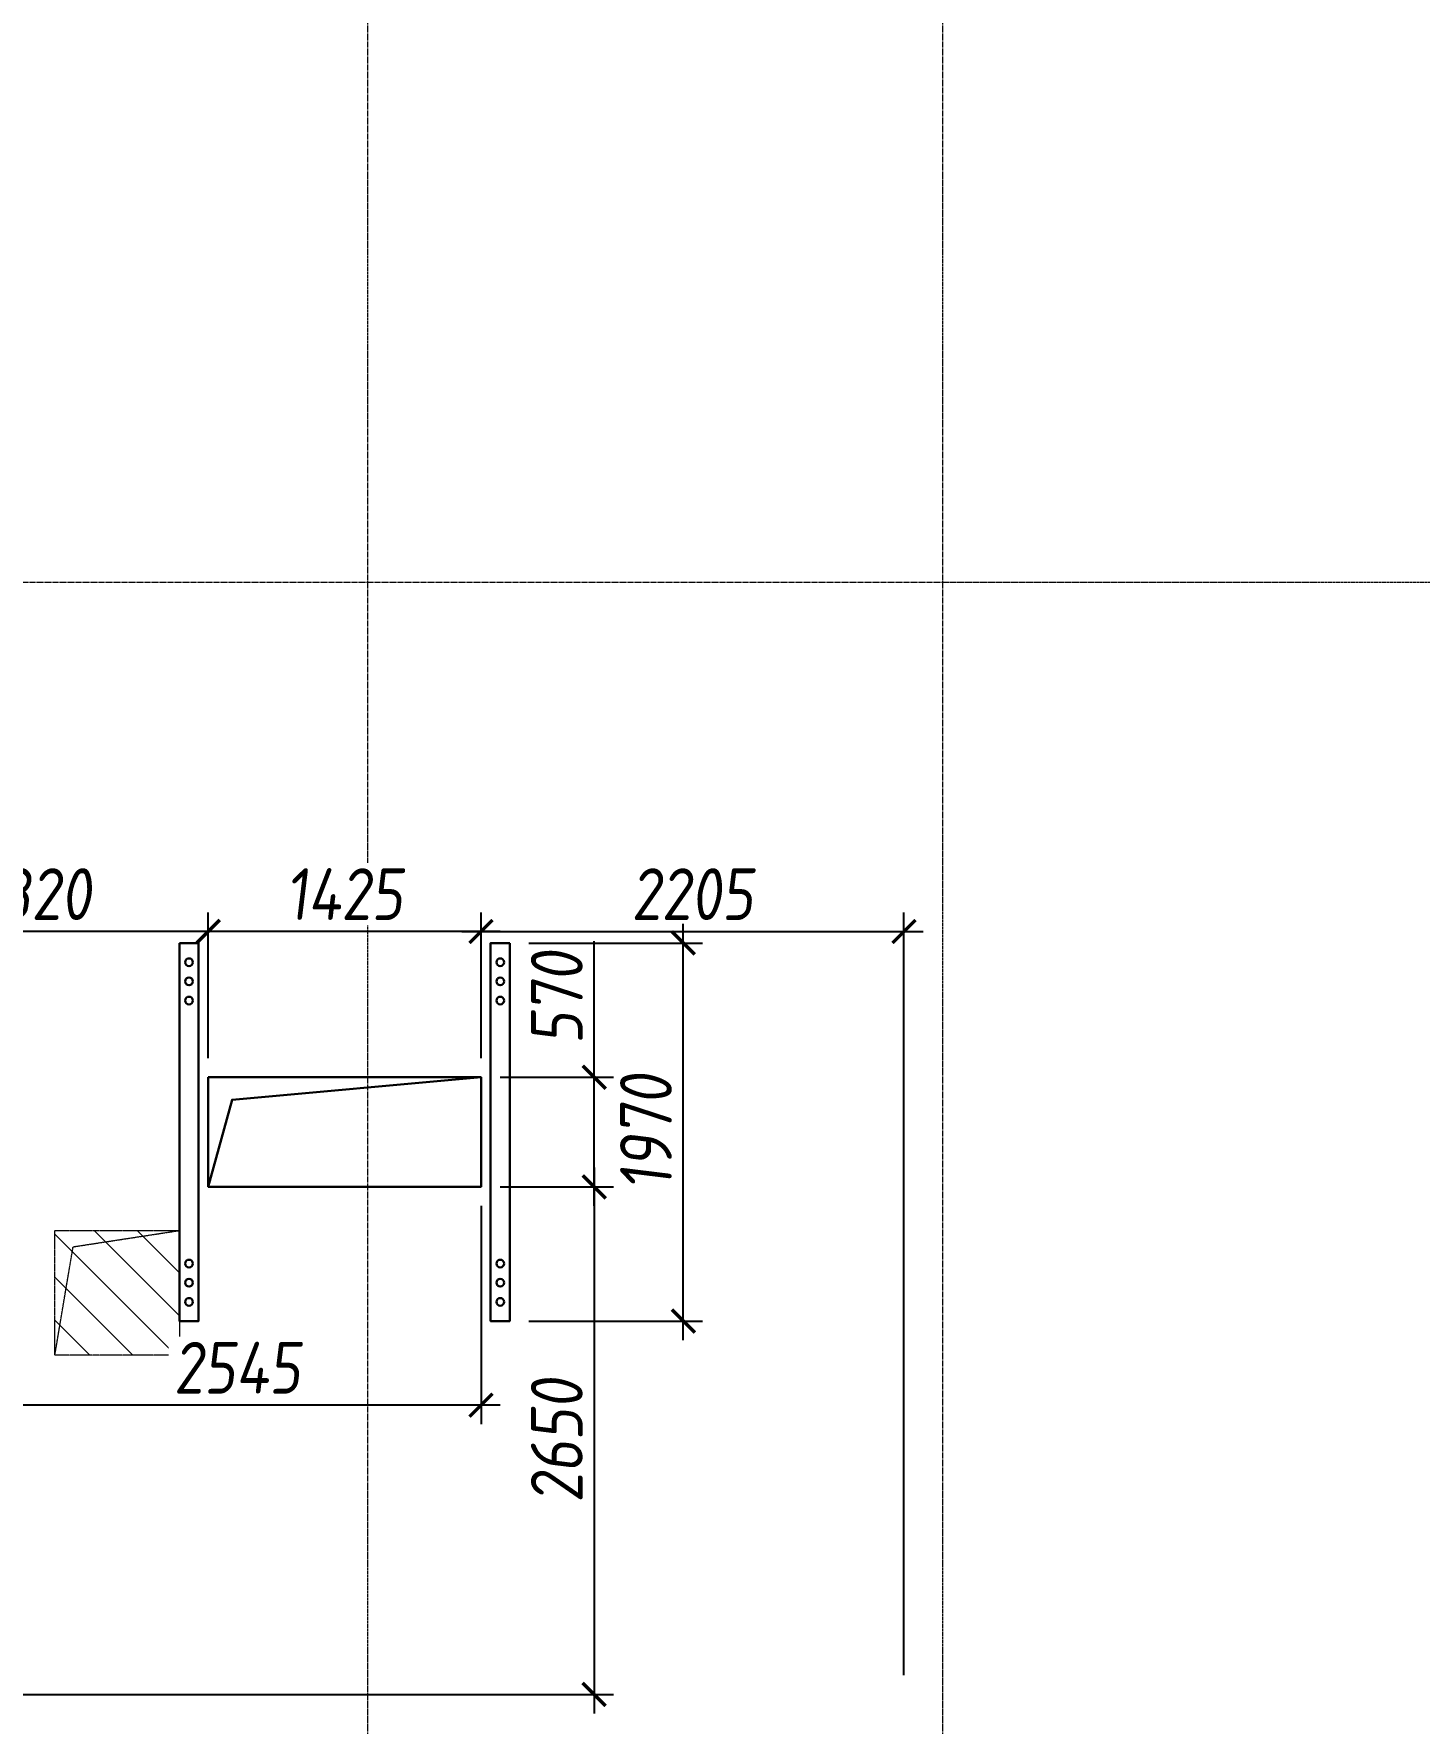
# Model space of a CAD drawing. Header units: millimetres. Extents: x -233751 to 529254, y -907864 to 285890.
# Drawn here: x -58036 to -50808, y -81349 to -72537 of the extents above; entities that cross this region are included whole.
import ezdxf

# ---------------------------------------------------------------- set-up
doc = ezdxf.new("R2010")
doc.units = ezdxf.units.MM
doc.linetypes.add('ADSK_Штриховая_ш2 п1', pattern=[3, 2, -1])
doc.linetypes.add('осевая', pattern=[2, 1.25, -0.25, 0.25, -0.25])
doc.layers.get('0').update_dxf_attribs({"lineweight": 30})
doc.layers.get('Defpoints').update_dxf_attribs({"lineweight": 0})
for name, color, linetype, lineweight in [('КР_Металл', 3, 'Continuous', 30), ('КР_Новые отверстия', 5, 'Continuous', 30), ('КР_Оси', 7, 'Continuous', 5), ('КР_Размеры отверстия', 7, 'Continuous', 5), ('КР_Размеры усиление', 1, 'Continuous', 5), ('КР_Сущ отверстия', 6, 'Continuous', 15)]:
    doc.layers.add(name, color=color, linetype=linetype, lineweight=lineweight)
doc.styles.add('ISOCPEUR', font='isocpeur.ttf', dxfattribs={"width": 0.85, "oblique": 7})
doc.dimstyles.new('R_100', dxfattribs={"dimtxt": 270, "dimasz": 120, "dimexe": 100, "dimexo": 100, "dimgap": 60, "dimtad": 1, "dimdec": 0, "dimrnd": 5, "dimzin": 0, "dimdsep": 46, "dimtxsty": 'ISOCPEUR', "dimblk": 'ARCHTICK', "dimcen": 0, "dimdle": 100, "dimclrd": 256, "dimclre": 256, "dimclrt": 256, "dimadec": 0, "dimazin": 0, "dimtfac": 2, "dimtdec": 0, "dimtmove": 0, "dimatfit": 3, "dimfxl": 1, "dimtvp": 3, "dimtfill": 1, "dimtolj": 1, "dimtzin": 0, "dimarcsym": 0})

# ---------------------------------------------------------------- blocks, each defined once
blk = doc.blocks.new('*U2154')
at = {"color": 0, "linetype": 'ByBlock', "lineweight": -2, "ltscale": 10}
blk.add_line((0, 0), (-71486.9, 0), dxfattribs=at)
blk = doc.blocks.new('*U2166')
at = {"color": 0, "linetype": 'ByBlock', "lineweight": -2, "ltscale": 10}
blk.add_line((0, 0), (0, -53277.8), dxfattribs=at)
blk = doc.blocks.new('*U2167')
at = {"color": 0, "linetype": 'ByBlock', "lineweight": -2, "ltscale": 10}
blk.add_line((0, 0), (0, -53277.8), dxfattribs=at)
blk = doc.blocks.new('_ArchTick')
at = {"color": 0, "linetype": 'ByBlock', "const_width": 0.15}
blk.add_lwpolyline([(-0.5, -0.5), (0.5, 0.5)], dxfattribs=at)
blk = doc.blocks.new('*D1166')
at = {"layer": 'Defpoints', "color": 0, "transparency": 16777216}
for p in [(-53495.8, -77219.8), (-55702.4, -77979.7), (-53495.8, -81199.3)]:
    blk.add_point(p, dxfattribs=at)
at = {"layer": 'КР_Размеры отверстия', "lineweight": -2, "transparency": 16777216}
for p, q in [((-55702.4, -77879.7), (-55702.4, -77119.8)), ((-53495.8, -81099.3), (-53495.8, -77119.8)), ((-55802.4, -77219.8), (-53395.8, -77219.8))]:
    blk.add_line(p, q, dxfattribs=at)
at = {"layer": 'КР_Размеры отверстия', "lineweight": -2, "transparency": 16777216, "xscale": 120, "yscale": 120, "zscale": 120, "rotation": 180}
blk.add_blockref('_ArchTick', (-55702.4, -77219.8), dxfattribs=at)
at = {"layer": 'КР_Размеры отверстия', "lineweight": -2, "transparency": 16777216, "xscale": 120, "yscale": 120, "zscale": 120}
blk.add_blockref('_ArchTick', (-53495.8, -77219.8), dxfattribs=at)
at = {"layer": 'КР_Размеры отверстия', "transparency": 16777216, "insert": (-54599.1, -77024.8), "char_height": 270, "attachment_point": 5, "style": 'ISOCPEUR', "bg_fill": 3, "box_fill_scale": 1.1, "bg_fill_color": 256, "bg_fill_true_color": 13158600, "bg_fill_transparency": 0}
blk.add_mtext('\\A1;2205', dxfattribs=at)
blk = doc.blocks.new('*D1167')
at = {"layer": 'Defpoints', "color": 0, "transparency": 16777216}
for p in [(-57125.8, -77219.8), (-57125.8, -77979.7), (-55702.4, -77979.7)]:
    blk.add_point(p, dxfattribs=at)
at = {"layer": 'КР_Размеры отверстия', "lineweight": -2, "transparency": 16777216}
for p, q in [((-57125.8, -77879.7), (-57125.8, -77119.8)), ((-55702.4, -77879.7), (-55702.4, -77119.8)), ((-55602.4, -77219.8), (-57225.8, -77219.8))]:
    blk.add_line(p, q, dxfattribs=at)
at = {"layer": 'КР_Размеры отверстия', "lineweight": -2, "transparency": 16777216, "xscale": 120, "yscale": 120, "zscale": 120, "rotation": 180}
blk.add_blockref('_ArchTick', (-57125.8, -77219.8), dxfattribs=at)
at = {"layer": 'КР_Размеры отверстия', "lineweight": -2, "transparency": 16777216, "xscale": 120, "yscale": 120, "zscale": 120}
blk.add_blockref('_ArchTick', (-55702.4, -77219.8), dxfattribs=at)
at = {"layer": 'КР_Размеры отверстия', "transparency": 16777216, "insert": (-56414.1, -77024.8), "char_height": 270, "attachment_point": 5, "style": 'ISOCPEUR', "bg_fill": 3, "box_fill_scale": 1.1, "bg_fill_color": 256, "bg_fill_true_color": 13158600, "bg_fill_transparency": 0}
blk.add_mtext('\\A1;1425', dxfattribs=at)
blk = doc.blocks.new('*D1157')
at = {"layer": 'Defpoints', "color": 0, "transparency": 16777216}
for p in [(-58945.8, -77219.8), (-58945.8, -77979.7), (-57125.8, -77979.7)]:
    blk.add_point(p, dxfattribs=at)
at = {"layer": 'КР_Размеры отверстия', "lineweight": -2, "transparency": 16777216}
for p, q in [((-58945.8, -77879.7), (-58945.8, -77119.8)), ((-57125.8, -77879.7), (-57125.8, -77119.8)), ((-57025.8, -77219.8), (-59045.8, -77219.8))]:
    blk.add_line(p, q, dxfattribs=at)
at = {"layer": 'КР_Размеры отверстия', "lineweight": -2, "transparency": 16777216, "xscale": 120, "yscale": 120, "zscale": 120, "rotation": 180}
blk.add_blockref('_ArchTick', (-58945.8, -77219.8), dxfattribs=at)
at = {"layer": 'КР_Размеры отверстия', "lineweight": -2, "transparency": 16777216, "xscale": 120, "yscale": 120, "zscale": 120}
blk.add_blockref('_ArchTick', (-57125.8, -77219.8), dxfattribs=at)
at = {"layer": 'КР_Размеры отверстия', "transparency": 16777216, "insert": (-58035.8, -77024.8), "char_height": 270, "attachment_point": 5, "style": 'ISOCPEUR', "bg_fill": 3, "box_fill_scale": 1.1, "bg_fill_color": 256, "bg_fill_true_color": 13158600, "bg_fill_transparency": 0}
blk.add_mtext('\\A1;1820', dxfattribs=at)
blk = doc.blocks.new('*D1159')
at = {"layer": 'Defpoints', "color": 0, "transparency": 16777216}
for p in [(-55702.4, -78551.5), (-59095.8, -81199.3), (-55112.1, -81199.3)]:
    blk.add_point(p, dxfattribs=at)
at = {"layer": 'КР_Размеры отверстия', "lineweight": -2, "transparency": 16777216}
for p, q in [((-55112.1, -78451.5), (-55112.1, -81299.3)), ((-55602.4, -78551.5), (-55012.1, -78551.5)), ((-58995.8, -81199.3), (-55012.1, -81199.3))]:
    blk.add_line(p, q, dxfattribs=at)
at = {"layer": 'КР_Размеры отверстия', "lineweight": -2, "transparency": 16777216, "xscale": 120, "yscale": 120, "zscale": 120}
for p, rotation in [((-55112.1, -78551.5), 90), ((-55112.1, -81199.3), 270)]:
    blk.add_blockref('_ArchTick', p, dxfattribs=dict(at, rotation=rotation))
at = {"layer": 'КР_Размеры отверстия', "transparency": 16777216, "insert": (-55307.1, -79875.4), "char_height": 270, "attachment_point": 5, "rotation": 90, "style": 'ISOCPEUR', "bg_fill": 3, "box_fill_scale": 1.1, "bg_fill_color": 256, "bg_fill_true_color": 13158600, "bg_fill_transparency": 0}
blk.add_mtext('\\A1;2650', dxfattribs=at)
blk = doc.blocks.new('*D1160')
at = {"layer": 'Defpoints', "color": 0, "transparency": 16777216}
for p in [(-55702.4, -77979.7), (-55112.1, -77979.7), (-55702.4, -78551.5)]:
    blk.add_point(p, dxfattribs=at)
at = {"layer": 'КР_Размеры отверстия', "lineweight": -2, "transparency": 16777216}
for p, q in [((-55112.1, -77979.7), (-55112.1, -77270.5)), ((-55602.4, -77979.7), (-55012.1, -77979.7)), ((-55112.1, -78651.5), (-55112.1, -77979.7)), ((-55602.4, -78551.5), (-55012.1, -78551.5))]:
    blk.add_line(p, q, dxfattribs=at)
at = {"layer": 'КР_Размеры отверстия', "lineweight": -2, "transparency": 16777216, "xscale": 120, "yscale": 120, "zscale": 120}
for p, rotation in [((-55112.1, -77979.7), 90), ((-55112.1, -78551.5), 270)]:
    blk.add_blockref('_ArchTick', p, dxfattribs=dict(at, rotation=rotation))
at = {"layer": 'КР_Размеры отверстия', "transparency": 16777216, "insert": (-55307.1, -77565.1), "char_height": 270, "attachment_point": 5, "rotation": 90, "style": 'ISOCPEUR', "bg_fill": 3, "box_fill_scale": 1.1, "bg_fill_color": 256, "bg_fill_true_color": 13158600, "bg_fill_transparency": 0}
blk.add_mtext('\\A1;570', dxfattribs=at)
blk = doc.blocks.new('*D1344')
at = {"layer": 'Defpoints', "color": 0, "transparency": 16777216}
for p in [(-55552.4, -77279.7), (-54647.1, -77279.7), (-55552.4, -79251.5)]:
    blk.add_point(p, dxfattribs=at)
at = {"layer": 'КР_Размеры усиление', "lineweight": -2, "transparency": 16777216}
for p, q in [((-54647.1, -79351.5), (-54647.1, -77179.7)), ((-55452.4, -77279.7), (-54547.1, -77279.7)), ((-55452.4, -79251.5), (-54547.1, -79251.5))]:
    blk.add_line(p, q, dxfattribs=at)
at = {"layer": 'КР_Размеры усиление', "lineweight": -2, "transparency": 16777216, "xscale": 120, "yscale": 120, "zscale": 120}
for p, rotation in [((-54647.1, -77279.7), 90), ((-54647.1, -79251.5), 270)]:
    blk.add_blockref('_ArchTick', p, dxfattribs=dict(at, rotation=rotation))
at = {"layer": 'КР_Размеры усиление', "transparency": 16777216, "insert": (-54842.1, -78265.6), "char_height": 270, "attachment_point": 5, "rotation": 90, "style": 'ISOCPEUR', "bg_fill": 3, "box_fill_scale": 1.1, "bg_fill_color": 256, "bg_fill_true_color": 13158600, "bg_fill_transparency": 0}
blk.add_mtext('\\A1;1970', dxfattribs=at)
blk = doc.blocks.new('*D1357')
at = {"layer": 'Defpoints', "color": 0, "transparency": 16777216}
for p in [(-55702.4, -78551.5), (-58245.8, -78701.5), (-58245.8, -79690.3)]:
    blk.add_point(p, dxfattribs=at)
at = {"layer": 'КР_Размеры усиление', "lineweight": -2, "transparency": 16777216}
for p, q in [((-55702.4, -78651.5), (-55702.4, -79790.3)), ((-58245.8, -78801.5), (-58245.8, -79790.3)), ((-55602.4, -79690.3), (-58345.8, -79690.3))]:
    blk.add_line(p, q, dxfattribs=at)
at = {"layer": 'КР_Размеры усиление', "lineweight": -2, "transparency": 16777216, "xscale": 120, "yscale": 120, "zscale": 120, "rotation": 180}
blk.add_blockref('_ArchTick', (-58245.8, -79690.3), dxfattribs=at)
at = {"layer": 'КР_Размеры усиление', "lineweight": -2, "transparency": 16777216, "xscale": 120, "yscale": 120, "zscale": 120}
blk.add_blockref('_ArchTick', (-55702.4, -79690.3), dxfattribs=at)
at = {"layer": 'КР_Размеры усиление', "transparency": 16777216, "insert": (-56974.1, -79495.3), "char_height": 270, "attachment_point": 5, "style": 'ISOCPEUR', "bg_fill": 3, "box_fill_scale": 1.1, "bg_fill_color": 256, "bg_fill_true_color": 13158600, "bg_fill_transparency": 0}
blk.add_mtext('\\A1;2545', dxfattribs=at)

msp = doc.modelspace()

# ---------------------------------------------------------------- hatches: boundary and pattern name
at = {"layer": 'КР_Сущ отверстия'}
h = msp.add_hatch(dxfattribs=at)
h.set_pattern_fill('ANSI31', scale=50, angle=90)
h.paths.add_polyline_path([(-57275.8, -79429.3), (-57275.8, -78779.3), (-57925.8, -78779.3), (-57925.8, -79429.3)])

# ---------------------------------------------------------------- linework, layer by layer
at = {"layer": 'КР_Новые отверстия'}
msp.add_lwpolyline([(-57125.8, -77979.7), (-55702.4, -77979.7), (-55702.4, -78551.5), (-57125.8, -78551.5)], close=True, dxfattribs=at)
msp.add_lwpolyline([(-57125.8, -78551.5), (-57000.8, -78097.2), (-55702.4, -77979.7)], dxfattribs=at)
at = {"layer": 'КР_Сущ отверстия', "linetype": 'ADSK_Штриховая_ш2 п1', "ltscale": 0.25}
msp.add_lwpolyline([(-57925.8, -78779.3), (-57275.8, -78779.3), (-57275.8, -79429.3), (-57925.8, -79429.3)], close=True, dxfattribs=at)
at = {"layer": 'КР_Сущ отверстия', "linetype": 'ADSK_Штриховая_ш2 п1'}
msp.add_lwpolyline([(-57925.8, -79429.3), (-57830.7, -78864.4), (-57275.8, -78779.3)], dxfattribs=at)

# ---------------------------------------------------------------- block references
at = {"layer": 'КР_Оси', "linetype": 'осевая'}
for name, p in [('*U2166', (-56294.5, -65636.9)), ('*U2167', (-53294.5, -65636.9)), ('*U2154', (-15166.2, -75399.3))]:
    msp.add_blockref(name, p, dxfattribs=at)

# ---------------------------------------------------------------- next in the draw order: dimensions: what is measured, and where the dimension line sits
at = {"layer": 'КР_Размеры отверстия'}
dim = msp.add_linear_dim(base=(-53495.8, -77219.8), p1=(-55702.4, -77979.7), p2=(-53495.8, -81199.3), dimstyle='R_100', override={"dimpost": '\\X'}, dxfattribs=at)
dim.commit()
dim.dimension.update_dxf_attribs({"geometry": '*D1166', "text_midpoint": (-54599.1, -77024.8)})

# ---------------------------------------------------------------- next in the draw order: dimensions: what is measured, and where the dimension line sits
dim = msp.add_linear_dim(base=(-57125.8, -77219.8), p1=(-55702.4, -77979.7), p2=(-57125.8, -77979.7), dimstyle='R_100', override={"dimpost": '\\X', "dimtmove": 1}, dxfattribs=at)
dim.commit()
dim.dimension.update_dxf_attribs({"geometry": '*D1167', "text_midpoint": (-56414.1, -77024.8)})
dim = msp.add_linear_dim(base=(-55112.1, -81199.3), p1=(-55702.4, -78551.5), p2=(-59095.8, -81199.3), angle=90, dimstyle='R_100', override={"dimpost": '\\X'}, dxfattribs=at)
dim.commit()
dim.dimension.update_dxf_attribs({"geometry": '*D1159', "text_midpoint": (-55307.1, -79875.4)})

# ---------------------------------------------------------------- next in the draw order: linework, layer by layer
at = {"layer": 'КР_Металл', "color": 1}
for centre in [(-57225.8, -78951.5), (-55602.4, -78951.5), (-57225.8, -79051.5), (-55602.4, -79051.5), (-57225.8, -79151.5), (-55602.4, -79151.5)]:
    msp.add_circle(centre, 20, dxfattribs=at)

# ---------------------------------------------------------------- next in the draw order: dimensions: what is measured, and where the dimension line sits
at = {"layer": 'КР_Размеры отверстия'}
dim = msp.add_linear_dim(base=(-58945.8, -77219.8), p1=(-57125.8, -77979.7), p2=(-58945.8, -77979.7), dimstyle='R_100', override={"dimpost": '\\X', "dimtmove": 1}, dxfattribs=at)
dim.commit()
dim.dimension.update_dxf_attribs({"geometry": '*D1157', "text_midpoint": (-58035.8, -77024.8)})
dim = msp.add_linear_dim(base=(-55112.1, -77979.7), p1=(-55702.4, -78551.5), p2=(-55702.4, -77979.7), angle=90, dimstyle='R_100', override={"dimpost": '\\X'}, dxfattribs=at)
dim.commit()
dim.dimension.update_dxf_attribs({"geometry": '*D1160', "text_midpoint": (-55112.1, -77565.1), "dimtype": 160})

# ---------------------------------------------------------------- next in the draw order: linework, layer by layer
at = {"layer": 'КР_Металл', "color": 1}
for points in [[(-57275.8, -77279.7), (-57175.8, -77279.7), (-57175.8, -79251.5), (-57275.8, -79251.5)], [(-55552.4, -77279.7), (-55652.4, -77279.7), (-55652.4, -79251.5), (-55552.4, -79251.5)]]:
    msp.add_lwpolyline(points, close=True, dxfattribs=at)
for centre in [(-57225.8, -77379.7), (-55602.4, -77379.7), (-57225.8, -77479.7), (-55602.4, -77479.7), (-57225.8, -77579.7), (-55602.4, -77579.7)]:
    msp.add_circle(centre, 20, dxfattribs=at)

# ---------------------------------------------------------------- next in the draw order: dimensions: what is measured, and where the dimension line sits
at = {"layer": 'КР_Размеры усиление'}
dim = msp.add_linear_dim(base=(-54647.1, -77279.7), p1=(-55552.4, -79251.5), p2=(-55552.4, -77279.7), angle=90, dimstyle='R_100', override={"dimpost": '\\X'}, dxfattribs=at)
dim.commit()
dim.dimension.update_dxf_attribs({"geometry": '*D1344', "text_midpoint": (-54842.1, -78265.6)})
dim = msp.add_linear_dim(base=(-58245.8, -79690.3), p1=(-55702.4, -78551.5), p2=(-58245.8, -78701.5), dimstyle='R_100', override={"dimpost": '\\X'}, dxfattribs=at)
dim.commit()
dim.dimension.update_dxf_attribs({"geometry": '*D1357', "text_midpoint": (-56974.1, -79495.3)})

doc.saveas('drawing.dxf')
